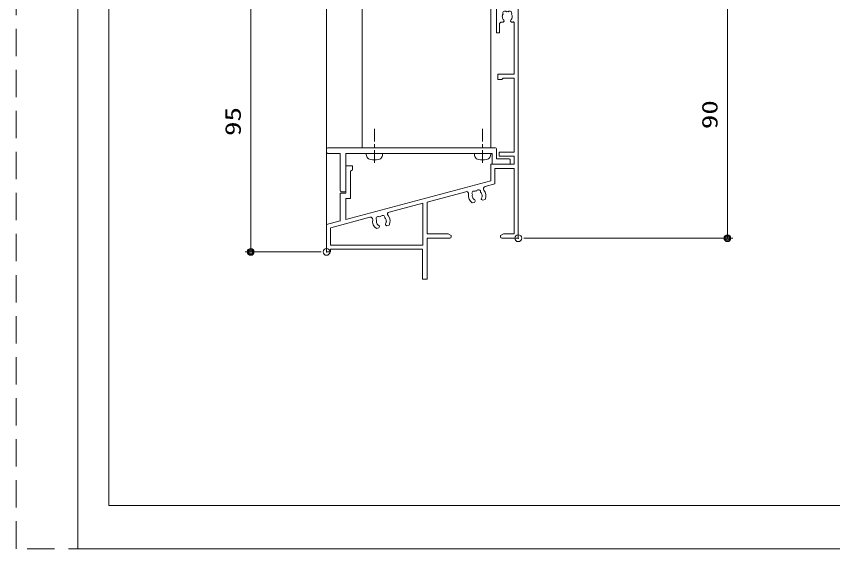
# Model space of a CAD drawing. Units: millimetres, scale not verified. Extents: x -584 to 585, y -818 to 818.
# Drawn here: x -584.5 to -286.4, y -818.1 to -623.6 of the extents above; entities that cross this region are included whole.
import ezdxf
from ezdxf.enums import TextEntityAlignment as Align

# ---------------------------------------------------------------- set-up
doc = ezdxf.new("R2010")
doc.units = ezdxf.units.MM
doc.header["$LTSCALE"] = 5
doc.header["$PDMODE"] = 32
doc.header["$PDSIZE"] = 2.5
doc.linetypes.add('DASHED2', pattern=[3, 2, -1])
for name, color, linetype, lineweight in [('0-0_Defpoints', 7, 'Continuous', 9), ('0-1_USERZ', 2, 'Continuous', 9), ('0-3_0', 7, 'Continuous', 9), ('0-A_KATAZAI', 7, 'Continuous', 9), ('0-D__0-A_1-2', 3, 'Continuous', 9)]:
    doc.layers.add(name, color=color, linetype=linetype, lineweight=lineweight)
doc.styles.add('ＭＳ ゴシック', font='')
doc.styles.get('ＭＳ ゴシック').set_extended_font_data('MS Gothic')

# ---------------------------------------------------------------- blocks, each defined once
blk = doc.blocks.new('DOT1')
at = {"layer": '0-3_0'}
blk.add_line((0, 0), (-5, 0), dxfattribs=at)
for radius in [2.5, 1.62]:
    blk.add_circle((0, 0), radius, dxfattribs=at)
blk = doc.blocks.new('TWAKU_D')
at = {"layer": '0-A_KATAZAI'}
for p, q in [((-10, 0), (-10, -7.5)), ((0, 0), (-10, 0)), ((0, -450.01), (0, 0)), ((-7.5, -10), (-10, -7.5)), ((-7.5, -10), (-7.5, -25)), ((-29.21, -44.59), (-28.95, -44.02)), ((-28.86, -46.56), (-29.21, -44.59)), ((-31.5, -55.5), (-27.75, -55.5)), ((-14.25, -53.5), (-12.25, -55.5)), ((-12.25, -55.5), (-10.43, -55.5)), ((-11.48, -48.53), (-11.93, -48.98)), ((-11.14, -46.56), (-11.48, -48.53)), ((-7.5, -56.14), (-7.5, -150)), ((-7.5, -150), (-37.5, -150)), ((-37.5, -150), (-37.5, -160)), ((-37.5, -160), (-30, -160)), ((-27.5, -157.5), (-30, -160)), ((-27.5, -157.5), (-7.5, -157.5)), ((-7.5, -157.5), (-7.5, -292.5)), ((-50, -315), (-50, -345)), ((-7.5, -322.5), (-42.5, -322.5)), ((-42.5, -322.5), (-42.5, -350.78)), ((-7.5, -442.01), (-7.5, -322.5)), ((-50, -345), (-315, -415.67)), ((-42.5, -350.78), (-60.67, -355.63)), ((-95.76, -364.99), (-166.5, -383.85)), ((-174, -385.85), (-235.67, -402.29)), ((-174, -385.85), (-174, -462.5)), ((-166.5, -442.01), (-166.5, -383.85)), ((-270.76, -411.65), (-342.42, -430.76)), ((-325, -418.33), (-350, -425)), ((-350, -425), (-350, -475)), ((-342.5, -430.82), (-342.5, -462.5)), ((-166, -450.01), (-125, -450.01)), ((-30, -450.01), (0, -450.01)), ((-342.5, -462.5), (-174, -462.5))]:
    blk.add_line(p, q, dxfattribs=at)
for points in [[(-7.5, -25), (-40, -25), (-40, -75), (-34, -75), (-34, -58)], [(-27.75, -55.5), (-25.75, -53.5), (-25.75, -52.81), (-26.34, -51.39)], [(-13.66, -51.39), (-14.25, -52.81), (-14.25, -53.5)], [(-7.5, -292.5), (-35, -292.5), (-35, -300), (-7.5, -300), (-7.5, -315), (-50, -315)], [(-306, -377.5), (-306, -327.5), (-302.5, -325), (-302.5, -317.5), (-315, -317.5), (-315, -367.5)], [(-315, -367.5), (-325, -367.5), (-325, -418.61)], [(-66.15, -374.14), (-65.84, -373.59), (-66.01, -371.59)], [(-315, -416.05), (-315, -377.5), (-306, -377.5)], [(-79.49, -380.19), (-78.55, -381.41), (-78.37, -382.09), (-79.8, -384.54), (-83.98, -385.66)], [(-83.18, -376.17), (-82.34, -377.99), (-81.79, -378.31)], [(-60.59, -379.42), (-64.78, -380.54), (-67.23, -379.12), (-67.41, -378.44), (-67.21, -376.92)], [(-254.49, -426.86), (-253.55, -428.08), (-253.37, -428.75), (-254.8, -431.21), (-258.98, -432.32)], [(-258.18, -422.84), (-257.34, -424.65), (-256.79, -424.98)], [(-235.59, -426.09), (-239.78, -427.2), (-242.23, -425.78), (-242.41, -425.11), (-242.21, -423.58)], [(-241.15, -420.8), (-240.84, -420.25), (-241.01, -418.26)], [(-122.5, -447.51), (-122.5, -445.16), (-127.96, -442.01), (-166.5, -442.01)], [(-7.5, -442.01), (-27.04, -442.01), (-32.5, -445.16), (-32.5, -447.51)], [(-350, -475), (-342.5, -475), (-342.5, -470), (-175, -470), (-175, -525), (-166, -525), (-166, -450.01)]]:
    blk.add_lwpolyline(points, dxfattribs=at)
for centre, radius, start, end in [((-20, -45), 9, 149.14685, 173.7398), ((-24.3, -38.86), 3.75, 45.95278, 204.04722), ((-20, -45), 9, 79.14685, 100.85315), ((-15.7, -38.86), 3.75, 335.95278, 134.04722), ((-20, -45), 9, 350, 30.85315), ((-31.5, -58), 2.5, 90, 180), ((-20, -45), 9, 190, 225.20717), ((-20, -45), 9, 314.79283, 333.7398), ((-22.5, -45), 16, 318.9855, 320.48256), ((-9, -56.14), 1.5, 359.99998, 140.48256), ((-59.64, -359.49), 4, 104.93141, 219.96007), ((-94.73, -368.85), 4, 349.90274, 104.93141), ((-75, -372.37), 16.04, 169.90274, 235.94591), ((-80.76, -367.52), 3.76, 60.88419, 218.97862), ((-75, -372.37), 9.02, 164.07826, 204.93141), ((-75, -372.37), 9.02, 94.07826, 115.78456), ((-72.42, -365.3), 3.76, 350.88419, 148.97862), ((-75, -372.37), 9.02, 4.93141, 45.78456), ((-75, -372.37), 16.04, 333.91691, 39.96007), ((-75, -372.37), 9.02, 221.19161, 240.13857), ((-75, -372.37), 9.02, 329.72424, 348.6712), ((-234.64, -406.16), 4, 104.93141, 219.96007), ((-269.73, -415.52), 4, 349.90274, 104.93141), ((-250, -419.03), 16.04, 169.90274, 235.94591), ((-255.76, -414.19), 3.76, 60.88419, 218.97862), ((-250, -419.03), 9.02, 164.07826, 204.93141), ((-250, -419.03), 9.02, 94.07826, 115.78456), ((-247.42, -411.97), 3.76, 350.88419, 148.97862), ((-250, -419.03), 9.02, 4.93141, 45.78456), ((-250, -419.03), 16.04, 333.91691, 39.96007), ((-250, -419.03), 9.02, 221.19161, 240.13857), ((-250, -419.03), 9.02, 329.72424, 348.6712), ((-125, -447.51), 2.5, 270, 0), ((-30, -447.51), 2.5, 180, 270)]:
    blk.add_arc(centre, radius, start, end, dxfattribs=at)
blk = doc.blocks.new('KAT_D')
at = {"layer": '0-A_KATAZAI'}
for p, q in [((0, 2.5), (0, -2.5)), ((308.5, 5), (2.5, 5)), ((35, -73.5), (35, -6.5)), ((36.5, -5), (302.5, -5)), ((302.5, -5), (302.5, -23.5)), ((304, -25), (333.5, -25)), ((335, -23.5), (335, -16.5)), ((27.5, -75), (33.5, -75))]:
    blk.add_line(p, q, dxfattribs=at)
for points in [[(333.5, -15), (310, -15), (310, -5), (310, 3.5)], [(2.5, -5), (25, -5), (25, -72.5)]]:
    blk.add_lwpolyline(points, dxfattribs=at)
for centre, radius, start, end in [((2.5, 2.5), 2.5, 90, 180), ((308.5, 3.5), 1.5, 0, 90), ((2.5, -2.5), 2.5, 180, 270), ((36.5, -6.5), 1.5, 90, 180), ((304, -23.5), 1.5, 180, 270), ((333.5, -16.5), 1.5, 0, 90), ((333.5, -23.5), 1.5, 270, 0), ((27.5, -72.5), 2.5, 180, 270), ((33.5, -73.5), 1.5, 270, 0)]:
    blk.add_arc(centre, radius, start, end, dxfattribs=at)
blk = doc.blocks.new('丸ビス簡略')
at = {"layer": '0-3_0', "color": 1}
for p, q in [((0, -5.82), (0, 17)), ((0, -16.82), (0, -10.82)), ((0, -45), (0, -21.82))]:
    blk.add_line(p, q, dxfattribs=at)
at = {"layer": '0-3_0', "color": 4}
blk.add_line((-15, 0), (15, 0), dxfattribs=at)
for centre, radius, start, end in [((0, 0), 15, 150.84034, 180), ((-6.11, 3.41), 8, 101.01271, 150.84034), ((0, -28), 40, 78.98729, 101.01271), ((6.11, 3.41), 8, 29.15966, 78.98729), ((0, 0), 15, 0, 29.15966)]:
    blk.add_arc(centre, radius, start, end, dxfattribs=at)

msp = doc.modelspace()

# ---------------------------------------------------------------- linework, layer by layer
at = {"layer": '0-0_Defpoints', "color": 1, "linetype": 'DASHED2'}
msp.add_lwpolyline([(584.503, -818.101), (-584.497, -818.101), (-584.497, 818.099), (584.503, 818.099)], close=True, dxfattribs=at)
at = {"layer": '0-0_Defpoints', "color": 1}
msp.add_lwpolyline([(562.003, -818.101), (562.003, 763.099), (-561.997, 763.099), (-561.997, -818.101)], close=True, dxfattribs=at)
at = {"layer": '0-0_Defpoints'}
for p in [(-401.216, -704.653), (-324.816, -704.653), (-498.912, -709.651), (-471.216, -709.651)]:
    msp.add_point(p, dxfattribs=at)
at = {"layer": '0-1_USERZ', "color": 3}
for p, q in [((-471.216, -400.021), (-471.216, -699.925)), ((-498.912, -616.651), (-498.912, -707.651)), ((-324.816, -616.651), (-324.816, -702.653)), ((-399.216, -704.653), (-322.816, -704.653)), ((-473.216, -709.651), (-500.912, -709.651))]:
    msp.add_line(p, q, dxfattribs=at)
at = {"layer": '0-1_USERZ', "color": 7}
msp.add_lwpolyline([(-550.757, -802.289), (0.003, -802.289), (0.003, -285.764), (-550.757, -285.764)], close=True, dxfattribs=at)
at = {"layer": '0-D__0-A_1-2'}
msp.add_lwpolyline([(-411.216, -398.728), (-411.216, -671.651), (-458.216, -671.651), (-458.216, -398.728)], close=True, dxfattribs=at)

# ---------------------------------------------------------------- block references
at = {"layer": '0-1_USERZ', "xscale": 0.2, "yscale": 0.2}
for name, p in [('TWAKU_D', (-401.216, -614.651)), ('KAT_D', (-471.216, -672.651))]:
    msp.add_blockref(name, p, dxfattribs=at)
at = {"layer": '0-1_USERZ'}
for name, p, xscale, yscale, rotation in [('丸ビス簡略', (-453.716, -673.651), 0.2, 0.2, 180), ('丸ビス簡略', (-414.246, -673.651), 0.2, 0.2, 180), ('DOT1', (-324.816, -704.653), 0.4, 0.4, 270), ('DOT1', (-498.912, -709.651), 0.4, 0.4, 270)]:
    msp.add_blockref(name, p, dxfattribs=dict(at, xscale=xscale, yscale=yscale, rotation=rotation))

# ---------------------------------------------------------------- texts
at = {"layer": '0-1_USERZ', "color": 3, "style": 'ＭＳ ゴシック', "width": 1.35}
for s, p in [('90', (-326.705, -664.795)), ('95', (-500.802, -667.294))]:
    msp.add_text(s, height=5.755, rotation=90, dxfattribs=at).set_placement(p, align=Align.BOTTOM_LEFT)

doc.saveas('drawing.dxf')
